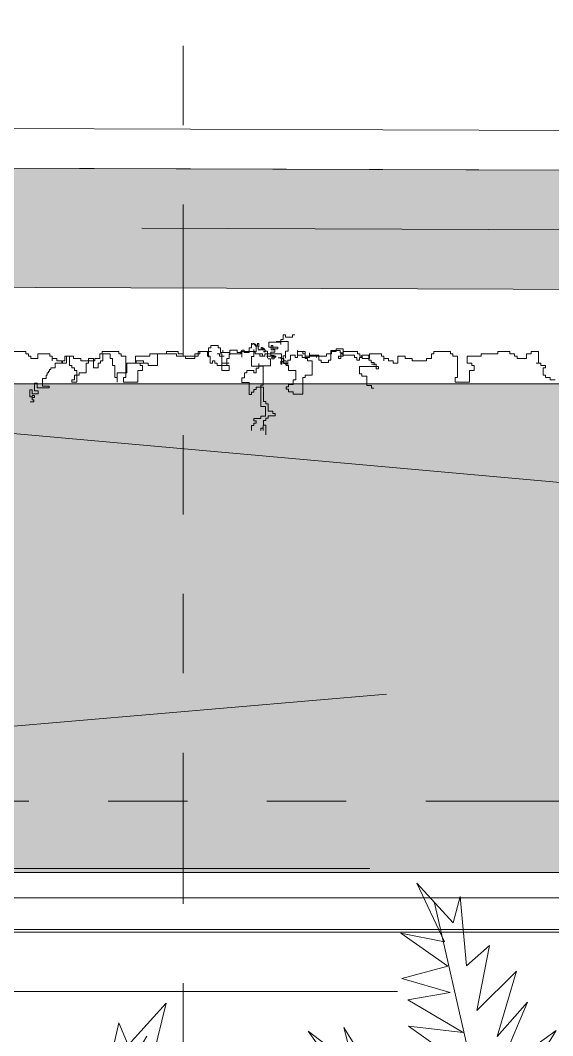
# Model space of a CAD drawing. Header units: metres. Extents: x -54 to 264, y -14 to 31.
# Drawn here: x 33.616 to 34.286, y 20.394 to 21.674 of the extents above; entities that cross this region are included whole.
import ezdxf
from ezdxf.enums import TextEntityAlignment as Align

# ---------------------------------------------------------------- set-up
doc = ezdxf.new("R2010")
doc.units = ezdxf.units.M
doc.header["$LTSCALE"] = 0.001
for name, pattern in [('CENTERX2', [101.6, 63.5, -12.7, 12.7, -12.7]), ('DIVIDEX2', [63.5, 25.4, -12.7, 0, -12.7, 0, -12.7]), ('HIDDENX2', [19.05, 12.7, -6.35])]:
    doc.linetypes.add(name, pattern=pattern)
doc.layers.get('0').update_dxf_attribs({"lineweight": 13, "true_color": 0x000000})
for name, color, linetype, lineweight, true_color in [('Jach-Anotaciones-Hatch-Lum50%', 9, 'Continuous', 13, 0x808080), ('JACH-Anotaciones-Lineas-CORTE', 7, 'DIVIDEX2', 18, 0x000000), ('JACH-Anotaciones-Lineas-CORTE @ 0.075', 7, 'DIVIDEX2', 18, 0x000000), ('JACH-Anotaciones-Lineas-EJES', 7, 'CENTERX2', 9, 0x666666), ('JACH-Arq-Lineas-Piso', 7, 'Continuous', 13, 0x1a1a1a), ('JACH-Arq-Lineas-Proyeccion', 250, 'HIDDENX2', 13, 0x333333), ('JACH-Arq-Líneas-ProyeccionCerramientos', 7, 'HIDDENX2', 13, 0x000000), ('JACH-Arq-Ventanas-BajasyPisoTecho', 7, 'Continuous', 13, 0x404040), ('JACH-ArqPaisaje-Vegetación', 7, 'Continuous', 13, 0x999999)]:
    doc.layers.add(name, color=color, linetype=linetype, lineweight=lineweight, true_color=true_color)
doc.layers.add('JACH-Arq-Muros03Bajos', color=6, linetype='Continuous', lineweight=13)
doc.styles.add('01c-Arial-JACH(3mm)', font='arial.ttf', dxfattribs={"height": 3})

# ---------------------------------------------------------------- blocks, each defined once
blk = doc.blocks.new('A$C6CAA186E')
at = {"color": 0}
for p, q in [((0.5885, 1.7324), (0.6502, 1.6011)), ((0.6703, 1.6436), (0.5885, 1.7324)), ((0.8121, 0.8804), (0.6272, 1.6911)), ((0.6859, 1.7029), (0.6703, 1.6436)), ((0.6997, 1.5475), (0.6859, 1.7029)), ((1.1056, 1.5624), (1.1693, 1.6332)), ((1.1693, 1.6332), (1.148, 1.5465)), ((0.553, 1.6201), (0.6577, 1.5466)), ((0.6502, 1.6011), (0.553, 1.6201)), ((0.7514, 1.5928), (0.6997, 1.5475)), ((0.7229, 1.4469), (0.7514, 1.5928)), ((1.0689, 1.5069), (1.09, 1.6)), ((1.09, 1.6), (1.1056, 1.5624)), ((0.9561, 1.2709), (1.1368, 1.5778)), ((0.6577, 1.5466), (0.5552, 1.5191)), ((1.0346, 1.4368), (1.0365, 1.5441)), ((1.0365, 1.5441), (1.0689, 1.5069)), ((1.2175, 1.5438), (1.1235, 1.5081)), ((1.148, 1.5465), (1.2175, 1.5438)), ((0.5552, 1.5191), (0.6631, 1.4878)), ((0.8115, 1.5351), (0.7229, 1.4469)), ((0.7684, 1.389), (0.8115, 1.5351)), ((0.9877, 1.3663), (0.9779, 1.5281)), ((0.9779, 1.5281), (1.0346, 1.4368)), ((1.1235, 1.5081), (1.1871, 1.4884)), ((0.6631, 1.4878), (0.5688, 1.471)), ((1.1871, 1.4884), (1.0806, 1.4483)), ((0.5688, 1.471), (0.6924, 1.3979)), ((0.8362, 1.4662), (0.7684, 1.389)), ((0.7701, 1.3091), (0.8362, 1.4662)), ((0.9407, 1.3022), (0.9415, 1.4621)), ((0.9415, 1.4621), (0.9877, 1.3663)), ((1.0806, 1.4483), (1.1842, 1.4252)), ((1.1842, 1.4252), (1.0464, 1.3781)), ((0.3451, 1.401), (0.4167, 1.3015)), ((0.4478, 1.3232), (0.3451, 1.401)), ((0.5012, 1.2865), (0.4249, 1.409)), ((0.4249, 1.409), (0.4478, 1.3232)), ((0.5701, 1.4121), (0.7111, 1.312)), ((0.6924, 1.3979), (0.5701, 1.4121)), ((0.9006, 1.4023), (0.7701, 1.3091)), ((0.7826, 1.2125), (0.9006, 1.4023)), ((0.8986, 1.2003), (0.9183, 1.3648)), ((0.9183, 1.3648), (0.9407, 1.3022)), ((1.0464, 1.3781), (1.1163, 1.3543)), ((0.5059, 1.3623), (0.5012, 1.2865)), ((0.5467, 1.2243), (0.5059, 1.3623)), ((1.1163, 1.3543), (1.0038, 1.3035)), ((1.4425, 1.3508), (1.3707, 1.1662)), ((1.4284, 1.2263), (1.4425, 1.3508)), ((0.1277, 1.3374), (0.2094, 1.255)), ((0.154, 1.2854), (0.1277, 1.3374)), ((0.6073, 1.3435), (0.6632, 1.2857)), ((0.7111, 1.312), (0.6073, 1.3435)), ((0.2094, 1.255), (0.2333, 1.3187)), ((0.2333, 1.3187), (0.2585, 1.2224)), ((0.3301, 1.3165), (0.4386, 1.2599)), ((0.4167, 1.3015), (0.3301, 1.3165)), ((0.0314, 1.3101), (0.154, 1.2854)), ((0.151, 1.2306), (0.0314, 1.3101)), ((1.0038, 1.3035), (1.1007, 1.2951)), ((1.2393, 1.3086), (1.2122, 1.0996)), ((1.3224, 1.1609), (1.2393, 1.3086)), ((0.2585, 1.2224), (0.2676, 1.2878)), ((0.2676, 1.2878), (0.3125, 1.1541)), ((0.6632, 1.2857), (0.6149, 1.2847)), ((0.6149, 1.2847), (0.6964, 1.2107)), ((0.8756, 1.2945), (0.7826, 1.2125)), ((0.7896, 1.0843), (0.8756, 1.2945)), ((1.1007, 1.2951), (0.9526, 1.2372)), ((0.2701, 1.17), (0.129, 1.2743)), ((0.5562, 1.2729), (0.5467, 1.2243)), ((0.6075, 1.1351), (0.5562, 1.2729)), ((1.3473, 1.2793), (1.3224, 1.1609)), ((1.3707, 1.1662), (1.3473, 1.2793)), ((1.5936, 1.274), (1.4284, 1.2263)), ((1.4399, 1.1782), (1.5936, 1.274)), ((0.4386, 1.2599), (0.3047, 1.2234)), ((1.1015, 1.2572), (1.0954, 1.053)), ((1.1746, 1.0883), (1.1015, 1.2572)), ((0.0757, 1.208), (0.151, 1.2306)), ((0.8121, 0.8804), (1.5628, 1.2397)), ((1.039, 1.2285), (0.8952, 1.1623)), ((0.9526, 1.2372), (1.039, 1.2285)), ((0.3047, 1.2234), (0.4882, 1.2062)), ((0.5848, 1.2146), (0.7298, 1.1272)), ((0.6964, 1.2107), (0.5848, 1.2146)), ((1.1782, 1.2168), (1.1746, 1.0883)), ((1.2122, 1.0996), (1.1782, 1.2168)), ((0.1938, 1.1958), (0.0757, 1.208)), ((0.1041, 1.1602), (0.1938, 1.1958)), ((0.4882, 1.2062), (0.3549, 1.1403)), ((1.5578, 1.1765), (1.4399, 1.1782)), ((0.2492, 1.1633), (0.1041, 1.1602)), ((0.195, 1.1411), (0.2492, 1.1633)), ((0.6216, 1.167), (0.6075, 1.1351)), ((0.662, 1.05), (0.6216, 1.167)), ((0.9751, 1.1682), (0.9264, 0.9862)), ((1.0206, 1.0093), (0.9751, 1.1682)), ((1.2981, 1.1162), (1.5578, 1.1765)), ((0.8534, 1.1509), (0.7896, 1.0843)), ((0.8027, 0.9625), (0.8534, 1.1509)), ((0.3067, 1.1329), (0.195, 1.1411)), ((0.3549, 1.1403), (0.5317, 1.1377)), ((0.5317, 1.1377), (0.4426, 1.0727)), ((0.7298, 1.1272), (0.6329, 1.1294)), ((0.6329, 1.1294), (0.7205, 1.0681)), ((1.0624, 1.1217), (1.0206, 1.0093)), ((1.0954, 1.053), (1.0624, 1.1217)), ((1.4144, 1.0934), (1.2981, 1.1162)), ((0.1916, 1.1031), (0.2293, 1.0134)), ((0.3265, 0.9945), (0.1916, 1.1031)), ((1.2655, 1.0692), (1.4144, 1.0934)), ((0.2293, 1.0134), (0.1098, 1.0909)), ((0.1098, 1.0909), (0.1555, 1.0182)), ((0.2971, 1.0906), (0.3265, 0.9945)), ((0.4239, 0.965), (0.2971, 1.0906)), ((0.4426, 1.0727), (0.592, 1.0759)), ((0.592, 1.0759), (0.5236, 1.026)), ((0.678, 1.0882), (0.662, 1.05)), ((0.7046, 1.0236), (0.678, 1.0882)), ((0.7474, 1.0897), (0.7046, 1.0236)), ((0.7498, 0.9761), (0.7474, 1.0897)), ((0.0303, 1.0681), (0.048, 1.0264)), ((0.1555, 1.0182), (0.0303, 1.0681)), ((0.8552, 1.0647), (0.8352, 0.919)), ((0.8717, 0.9851), (0.8552, 1.0647)), ((0.9245, 1.0725), (0.8717, 0.9851)), ((0.9264, 0.9862), (0.9245, 1.0725)), ((1.4747, 1.0295), (1.2655, 1.0692)), ((0.048, 1.0264), (0, 1.0085)), ((0.4836, 0.9284), (0.4013, 1.0382)), ((0.4013, 1.0382), (0.4239, 0.965)), ((0.5236, 1.026), (0.6803, 0.981)), ((1.1826, 1.0085), (1.4747, 1.0295)), ((0, 1.0085), (0.0866, 0.9957)), ((0.4626, 0.9279), (0.0862, 1.0104)), ((1.2675, 0.9767), (1.1826, 1.0085)), ((0.0866, 0.9957), (0.0179, 0.9563)), ((0.482, 1.0041), (0.4836, 0.9284)), ((0.5641, 0.9027), (0.482, 1.0041)), ((0.6803, 0.981), (0.5801, 0.941)), ((1.1034, 0.9732), (1.2675, 0.9767)), ((1.2475, 0.9236), (1.1034, 0.9732)), ((0.0179, 0.9563), (0.1778, 0.9597)), ((0.1778, 0.9597), (0.109, 0.9309)), ((1.318, 0.8767), (1.3919, 0.9646)), ((1.3919, 0.9646), (1.3976, 0.8953)), ((1.3976, 0.8953), (1.5036, 0.9565)), ((1.5036, 0.9565), (1.4772, 0.9117)), ((0.109, 0.9309), (0.2685, 0.9511)), ((0.2685, 0.9511), (0.1834, 0.8946)), ((0.5801, 0.941), (0.7554, 0.9131)), ((1.0114, 0.946), (1.2475, 0.9236)), ((1.0713, 0.8988), (1.0114, 0.946)), ((1.4772, 0.9117), (1.6153, 0.9483)), ((1.6153, 0.9483), (1.591, 0.9036)), ((0.1834, 0.8946), (0.3594, 0.932)), ((0.3594, 0.932), (0.2697, 0.8922)), ((0.7554, 0.9131), (0.6613, 0.8838)), ((0.928, 0.9105), (1.0713, 0.8988)), ((1.0629, 0.8019), (0.928, 0.9105)), ((1.3604, 0.8608), (1.5634, 0.9135)), ((0.2697, 0.8922), (0.419, 0.8996)), ((0.419, 0.8996), (0.3611, 0.8521)), ((0.3611, 0.8521), (0.5159, 0.8912)), ((0.5159, 0.8912), (0.4643, 0.848)), ((1.591, 0.9036), (1.6293, 0.8834)), ((0.8121, 0.8804), (0.1853, 0.3118)), ((0.4643, 0.848), (0.5437, 0.8707)), ((0.6613, 0.8838), (0.7565, 0.8605)), ((0.8121, 0.8804), (1.2074, 0.3399)), ((0.8528, 0.8836), (1.0629, 0.8019)), ((1.072, 0.8673), (1.2445, 0.871)), ((1.2445, 0.871), (1.1966, 0.8468)), ((1.6293, 0.8834), (1.5115, 0.8809)), ((1.5115, 0.8809), (1.5967, 0.8343)), ((0.2872, 0.8611), (0.1076, 0.7015)), ((0.2766, 0.865), (0.2013, 0.8424)), ((0.2013, 0.8424), (0.2289, 0.8325)), ((0.3037, 0.7814), (0.3024, 0.8382)), ((0.5654, 0.8438), (0.6563, 0.8205)), ((0.875, 0.8294), (0.9401, 0.8371)), ((1.1966, 0.8468), (1.3186, 0.8494)), ((1.3186, 0.8494), (1.2812, 0.8233)), ((1.5967, 0.8343), (1.4259, 0.8475)), ((0.2289, 0.8325), (0.1388, 0.8137)), ((0.6563, 0.8205), (0.4761, 0.7851)), ((0.7712, 0.6631), (0.791, 0.8234)), ((0.791, 0.8234), (0.8037, 0.7206)), ((1.0214, 0.7736), (0.875, 0.8294)), ((1.1316, 0.8349), (1.5053, 0.6787)), ((1.2812, 0.8233), (1.427, 0.7991)), ((0.1388, 0.8137), (0.1749, 0.7997)), ((0.263, 0.7153), (0.2819, 0.8125)), ((0.2819, 0.8125), (0.3037, 0.7814)), ((1.1018, 0.7543), (1.0942, 0.813)), ((1.1216, 0.8094), (1.1018, 0.7543)), ((1.1826, 0.7139), (1.1216, 0.8094)), ((0.1749, 0.7997), (0.0637, 0.7868)), ((0.0637, 0.7868), (0.1399, 0.7653)), ((0.4761, 0.7851), (0.584, 0.7601)), ((0.8037, 0.7206), (0.8273, 0.7968)), ((0.8273, 0.7968), (0.8416, 0.6204)), ((1.427, 0.7991), (1.3367, 0.7909)), ((1.3367, 0.7909), (1.4975, 0.748)), ((0.2259, 0.6767), (0.23, 0.7799)), ((0.23, 0.7799), (0.263, 0.7153)), ((0.6885, 0.5961), (0.7437, 0.7677)), ((0.7437, 0.7677), (0.7712, 0.6631)), ((0.9251, 0.7505), (1.0214, 0.7736)), ((0.1399, 0.7653), (0.0481, 0.7276)), ((0.584, 0.7601), (0.3852, 0.7074)), ((1.2088, 0.7671), (1.1826, 0.7139)), ((1.2487, 0.6732), (1.2088, 0.7671)), ((0.1676, 0.6502), (0.1929, 0.7454)), ((0.1929, 0.7454), (0.2259, 0.6767)), ((1.0961, 0.7226), (0.9251, 0.7505)), ((1.2577, 0.7429), (1.2487, 0.6732)), ((1.3127, 0.6304), (1.2577, 0.7429)), ((1.4975, 0.748), (1.4177, 0.74)), ((1.4177, 0.74), (1.5955, 0.6912)), ((0.0966, 0.7223), (0.0387, 0.6727)), ((0.0481, 0.7276), (0.0966, 0.7223)), ((0.6097, 0.5418), (0.6794, 0.7242)), ((0.6794, 0.7242), (0.6885, 0.5961)), ((1.0021, 0.6932), (1.0961, 0.7226)), ((1.3317, 0.7276), (1.3127, 0.6304)), ((1.3924, 0.6426), (1.3317, 0.7276)), ((0.0943, 0.6318), (0.1559, 0.7025)), ((0.1559, 0.7025), (0.1676, 0.6502)), ((0.3852, 0.7074), (0.5141, 0.6828)), ((0.5141, 0.6828), (0.2917, 0.6528)), ((0.8416, 0.6204), (0.878, 0.6864)), ((0.878, 0.6864), (0.8605, 0.524)), ((1.1937, 0.6868), (1.0021, 0.6932)), ((1.0618, 0.6524), (1.1937, 0.6868)), ((1.4082, 0.6914), (1.3924, 0.6426)), ((1.4793, 0.6129), (1.4082, 0.6914)), ((1.5955, 0.6912), (1.5263, 0.6792)), ((0.0387, 0.6727), (0.1081, 0.6742)), ((0.1081, 0.6742), (0.0943, 0.6318)), ((1.5263, 0.6792), (1.5759, 0.6255)), ((0.2917, 0.6528), (0.4102, 0.6217)), ((0.8605, 0.524), (0.9335, 0.6497)), ((0.9335, 0.6497), (0.9196, 0.5147)), ((1.2599, 0.6398), (1.0618, 0.6524)), ((1.4573, 0.6609), (1.4793, 0.6129)), ((1.5759, 0.6255), (1.4573, 0.6609)), ((0.531, 0.4812), (0.6074, 0.6469)), ((0.6074, 0.6469), (0.6097, 0.5418)), ((1.0778, 0.5938), (1.2599, 0.6398)), ((0.4102, 0.6217), (0.2282, 0.5694)), ((0.8058, 0.6196), (0.768, 0.1222)), ((0.7682, 0.6083), (0.693, 0.5793)), ((0.9196, 0.5147), (0.9497, 0.5848)), ((0.9497, 0.5848), (0.964, 0.4041)), ((1.2719, 0.5706), (1.0778, 0.5938)), ((0.2282, 0.5694), (0.4115, 0.5586)), ((0.4737, 0.4042), (0.5165, 0.5713)), ((0.5165, 0.5713), (0.531, 0.4812)), ((0.7795, 0.5706), (0.6688, 0.5325)), ((0.693, 0.5793), (0.7795, 0.5706)), ((1.1168, 0.5421), (1.2719, 0.5706)), ((0.4115, 0.5586), (0.2045, 0.4994)), ((0.964, 0.4041), (1.0051, 0.5502)), ((1.0051, 0.5502), (0.9978, 0.3985)), ((0.7739, 0.539), (0.5943, 0.472)), ((0.6688, 0.5325), (0.7739, 0.539)), ((0.8788, 0.4549), (0.8288, 0.5296)), ((1.2524, 0.5008), (1.1168, 0.5421)), ((0.3919, 0.3919), (0.4439, 0.5214)), ((0.4439, 0.5214), (0.4737, 0.4042)), ((0.2045, 0.4994), (0.3374, 0.4812)), ((1.1708, 0.478), (1.2524, 0.5008)), ((0.3374, 0.4812), (0.1622, 0.4081)), ((0.5943, 0.472), (0.7497, 0.49)), ((0.7497, 0.49), (0.6021, 0.4027)), ((1.2683, 0.4422), (1.1708, 0.478)), ((0.3359, 0.3528), (0.3652, 0.4608)), ((0.3652, 0.4608), (0.3919, 0.3919)), ((0.9331, 0.3761), (0.8299, 0.477)), ((0.8299, 0.477), (0.8788, 0.4549)), ((0.9978, 0.3985), (1.032, 0.475)), ((1.032, 0.475), (1.0358, 0.2941)), ((0.6021, 0.4027), (0.7548, 0.4481)), ((0.7548, 0.4481), (0.6497, 0.3448)), ((1.2099, 0.4199), (1.2683, 0.4422)), ((0.2527, 0.41), (0.1391, 0.3066)), ((0.1622, 0.4081), (0.2527, 0.41)), ((0.2782, 0.299), (0.3179, 0.4114)), ((0.3179, 0.4114), (0.3359, 0.3528)), ((1.0358, 0.2941), (1.0709, 0.4232)), ((1.0709, 0.4232), (1.0856, 0.23)), ((1.3286, 0.3803), (1.2099, 0.4199)), ((0.7184, 0.3778), (0.6266, 0.2412)), ((0.6497, 0.3448), (0.7184, 0.3778)), ((0.832, 0.3803), (0.9331, 0.3761)), ((0.9345, 0.3067), (0.832, 0.3803)), ((1.2172, 0.3717), (1.3286, 0.3803)), ((1.0856, 0.23), (1.1039, 0.3587)), ((1.1039, 0.3587), (1.2098, 0.2284)), ((1.3096, 0.2831), (1.2172, 0.3717)), ((0.1391, 0.3066), (0.2706, 0.3578)), ((0.2706, 0.3578), (0.2782, 0.299)), ((0.7468, 0.33), (0.6078, 0.1356)), ((0.6266, 0.2412), (0.7468, 0.33)), ((0.8225, 0.3317), (0.9345, 0.3067)), ((0.947, 0.2165), (0.8225, 0.3317)), ((1.159, 0.3388), (1.3096, 0.2831)), ((1.2098, 0.2284), (1.159, 0.3388)), ((0.8174, 0.2726), (0.947, 0.2165)), ((0.9269, 0.174), (0.8174, 0.2726)), ((0.6078, 0.1356), (0.7381, 0.2436)), ((0.7381, 0.2436), (0.6682, 0.0674)), ((0.8252, 0.2034), (0.9269, 0.174)), ((0.886, 0.1142), (0.8252, 0.2034)), ((0.6682, 0.0674), (0.7194, 0.1317)), ((0.7194, 0.1317), (0.7537, 0.004)), ((0.8611, 0), (0.8164, 0.1232)), ((0.8164, 0.1232), (0.886, 0.1142)), ((0.7537, 0.004), (0.7729, 0.0907)), ((0.7729, 0.0907), (0.8611, 0))]:
    blk.add_line(p, q, dxfattribs=at)
blk = doc.blocks.new('A$C686239C3')
at = {"linetype": 'Continuous'}
for p, q in [((0.0423, 3.4456), (0.0423, 3.4496)), ((0.0423, 3.4496), (0.0463, 3.4496)), ((0.0463, 3.4496), (0.0463, 3.4544)), ((0.0463, 3.4544), (0.0509, 3.4544)), ((0.0493, 3.4579), (0.0573, 3.4579)), ((0.0493, 3.4499), (0.0493, 3.4579)), ((0.0533, 3.4619), (0.0533, 3.4299)), ((0.0573, 3.4619), (0.0533, 3.4619)), ((0.0573, 3.4579), (0.0573, 3.4619)), ((0.0853, 3.4499), (0.0893, 3.4499)), ((0.0853, 3.4419), (0.0853, 3.4499)), ((0.0893, 3.4499), (0.0893, 3.4539)), ((0.0343, 3.4336), (0.0343, 3.4456)), ((0.0343, 3.4456), (0.0423, 3.4456)), ((0.0383, 3.4336), (0.0343, 3.4336)), ((0.0383, 3.4296), (0.0383, 3.4336)), ((0.0423, 3.4296), (0.0383, 3.4296)), ((0.0423, 3.4256), (0.0423, 3.4296)), ((0.0533, 3.4299), (0.0653, 3.4299)), ((0.0653, 3.4299), (0.0653, 3.4339)), ((0.0653, 3.4339), (0.0693, 3.4339)), ((0.0693, 3.4419), (0.0853, 3.4419)), ((0.0693, 3.4339), (0.0693, 3.4419)), ((0.0343, 3.4016), (0.0343, 3.4216)), ((0.0343, 3.4216), (0.0383, 3.4216)), ((0.0383, 3.4216), (0.0383, 3.4256)), ((0.0383, 3.4256), (0.0423, 3.4256)), ((0.0263, 3.3816), (0.0263, 3.3976)), ((0.0263, 3.3976), (0.0303, 3.3976)), ((0.0303, 3.3976), (0.0303, 3.4016)), ((0.0303, 3.4016), (0.0343, 3.4016)), ((0.0423, 3.3816), (0.0263, 3.3816)), ((0.0423, 3.3776), (0.0423, 3.3816)), ((0.0463, 3.3776), (0.0423, 3.3776)), ((0.0463, 3.3656), (0.0463, 3.3776)), ((0.0343, 3.3577), (0.0343, 3.3617)), ((0.0343, 3.3617), (0.0423, 3.3617)), ((0.0423, 3.3617), (0.0423, 3.3656)), ((0.0423, 3.3656), (0.0463, 3.3656)), ((0.0383, 3.3457), (0.0303, 3.3457)), ((0.0303, 3.3457), (0.0343, 3.3457)), ((0.0343, 3.3457), (0.0343, 3.3577)), ((0.0343, 3.3577), (0.0383, 3.3577)), ((0.0383, 3.3577), (0.0343, 3.3577)), ((0.0383, 3.3337), (0.0383, 3.3457)), ((0.0343, 3.3257), (0.0343, 3.3337)), ((0.0343, 3.3337), (0.0383, 3.3337)), ((0, 3.3215), (0, 3.3175)), ((0, 3.3175), (0.004, 3.3175)), ((0.004, 3.3175), (0.004, 3.3055)), ((0.0114, 3.2898), (0.0114, 3.3098)), ((0.0114, 3.3098), (0.0274, 3.3098)), ((0.0383, 3.3257), (0.0263, 3.3257)), ((0.0263, 3.3257), (0.0343, 3.3257)), ((0.0274, 3.3098), (0.0274, 3.3058)), ((0.0343, 3.3137), (0.0343, 3.3217)), ((0.0343, 3.3217), (0.0383, 3.3217)), ((0.0423, 3.3137), (0.0343, 3.3137)), ((0.0383, 3.3217), (0.0383, 3.3257)), ((0.0423, 3.3097), (0.0423, 3.3137)), ((0.0503, 3.3097), (0.0423, 3.3097)), ((0.0483, 3.3072), (0.0483, 3.3093)), ((0, 3.3055), (0, 3.3015)), ((0.004, 3.3055), (0, 3.3055)), ((0, 3.3015), (0.008, 3.3015)), ((0.008, 3.3015), (0.008, 3.2975)), ((0.008, 3.2975), (0.016, 3.2975)), ((0.012, 3.2975), (0.012, 3.2776)), ((0.016, 3.2975), (0.012, 3.2975)), ((0.0205, 3.2776), (0.0205, 3.2924)), ((0.0205, 3.2924), (0.0235, 3.2924)), ((0.0235, 3.2924), (0.0235, 3.2844)), ((0.0274, 3.3058), (0.0394, 3.3058)), ((0.0394, 3.3058), (0.0354, 3.3058)), ((0.0354, 3.3058), (0.0354, 3.3018)), ((0.0354, 3.3018), (0.0474, 3.3018)), ((0.0386, 3.2975), (0.0375, 3.2975)), ((0.0375, 3.2975), (0.0397, 3.2975)), ((0.0386, 3.2932), (0.0386, 3.2975)), ((0.0397, 3.2975), (0.0397, 3.2986)), ((0.0397, 3.2986), (0.044, 3.2986)), ((0.044, 3.2986), (0.044, 3.2975)), ((0.044, 3.2975), (0.0493, 3.2975)), ((0.045, 3.2996), (0.045, 3.3029)), ((0.045, 3.3029), (0.0483, 3.3029)), ((0.0493, 3.2996), (0.045, 3.2996)), ((0.0474, 3.3018), (0.0474, 3.3058)), ((0.0493, 3.3072), (0.0483, 3.3072)), ((0.0483, 3.3029), (0.0483, 3.305)), ((0.0483, 3.305), (0.0493, 3.305)), ((0.0493, 3.305), (0.0493, 3.3072)), ((0.0493, 3.2975), (0.0493, 3.2996)), ((0.012, 3.2776), (0.0205, 3.2776)), ((0.0235, 3.2844), (0.0177, 3.2844)), ((0.0177, 3.2844), (0.0177, 3.2813)), ((0.0177, 3.2813), (0.0251, 3.2813)), ((0.0251, 3.2813), (0.0251, 3.2874)), ((0.0251, 3.2874), (0.0291, 3.2874)), ((0.0393, 3.2755), (0.0275, 3.2755)), ((0.0275, 3.2755), (0.0275, 3.2691)), ((0.0291, 3.2874), (0.0291, 3.281)), ((0.0291, 3.281), (0.0346, 3.281)), ((0.0346, 3.281), (0.0346, 3.2865)), ((0.0346, 3.2865), (0.0401, 3.2865)), ((0.0375, 3.2892), (0.0356, 3.2892)), ((0.0356, 3.2892), (0.0356, 3.2735)), ((0.0375, 3.2827), (0.0375, 3.2892)), ((0.0401, 3.2827), (0.0375, 3.2827)), ((0.04, 3.2804), (0.04, 3.2764)), ((0.052, 3.2804), (0.04, 3.2804)), ((0.0401, 3.2865), (0.0401, 3.2827)), ((0.052, 3.2605), (0.052, 3.2804)), ((0.116, 3.2764), (0.116, 3.2724)), ((0.128, 3.2764), (0.116, 3.2764)), ((0.128, 3.2844), (0.128, 3.2764)), ((0.132, 3.2844), (0.128, 3.2844)), ((0.132, 3.2884), (0.132, 3.2844)), ((0.136, 3.2884), (0.132, 3.2884)), ((0.136, 3.2764), (0.136, 3.2884)), ((0.1399, 3.2764), (0.136, 3.2764)), ((0.1399, 3.2724), (0.1399, 3.2764)), ((0.02, 3.2605), (0.0147, 3.2605)), ((0.0147, 3.2605), (0.0147, 3.2583)), ((0.0147, 3.2583), (0.019, 3.2583)), ((0.019, 3.2583), (0.019, 3.2551)), ((0.02, 3.2594), (0.02, 3.2605)), ((0.0243, 3.2594), (0.02, 3.2594)), ((0.0222, 3.2669), (0.0211, 3.2669)), ((0.0211, 3.2669), (0.0211, 3.2648)), ((0.0211, 3.2648), (0.0254, 3.2648)), ((0.0254, 3.2691), (0.0222, 3.2691)), ((0.0222, 3.2691), (0.0222, 3.2669)), ((0.0254, 3.2701), (0.0233, 3.2701)), ((0.0233, 3.2701), (0.0233, 3.2658)), ((0.0233, 3.2658), (0.0254, 3.2658)), ((0.0265, 3.2605), (0.0243, 3.2605)), ((0.0243, 3.2605), (0.0243, 3.2594)), ((0.0286, 3.2712), (0.0254, 3.2712)), ((0.0254, 3.2712), (0.0254, 3.2701)), ((0.0254, 3.2658), (0.0254, 3.2691)), ((0.0254, 3.2648), (0.0254, 3.2605)), ((0.0254, 3.2605), (0.0265, 3.2605)), ((0.0275, 3.2691), (0.0286, 3.2691)), ((0.0286, 3.2691), (0.0286, 3.2712)), ((0.048, 3.2605), (0.052, 3.2605)), ((0.056, 3.2605), (0.048, 3.2605)), ((0.0526, 3.2682), (0.0526, 3.2482)), ((0.0845, 3.2682), (0.0526, 3.2682)), ((0.056, 3.2565), (0.056, 3.2605)), ((0.0845, 3.2642), (0.0845, 3.2682)), ((0.1205, 3.2642), (0.0845, 3.2642)), ((0.088, 3.2684), (0.088, 3.2565)), ((0.112, 3.2684), (0.088, 3.2684)), ((0.112, 3.2724), (0.112, 3.2684)), ((0.116, 3.2724), (0.112, 3.2724)), ((0.1365, 3.2722), (0.1205, 3.2722)), ((0.1205, 3.2722), (0.1205, 3.2642)), ((0.1365, 3.2642), (0.1365, 3.2722)), ((0.1405, 3.2642), (0.1365, 3.2642)), ((0.1439, 3.2724), (0.1399, 3.2724)), ((0.1405, 3.2522), (0.1405, 3.2642)), ((0.1439, 3.2684), (0.1439, 3.2724)), ((0.1519, 3.2684), (0.1439, 3.2684)), ((0.1519, 3.2724), (0.1519, 3.2684)), ((0.1679, 3.2724), (0.1519, 3.2724)), ((0.1605, 3.2682), (0.1525, 3.2682)), ((0.1525, 3.2682), (0.1565, 3.2682)), ((0.1565, 3.2682), (0.1565, 3.2642)), ((0.1565, 3.2642), (0.1605, 3.2642)), ((0.0137, 3.2483), (0.0217, 3.2483)), ((0.0158, 3.253), (0.0147, 3.253)), ((0.0147, 3.253), (0.0147, 3.2508)), ((0.0147, 3.2508), (0.0158, 3.2508)), ((0.019, 3.2551), (0.0158, 3.2551)), ((0.0158, 3.2551), (0.0158, 3.253)), ((0.0158, 3.2508), (0.0158, 3.2487)), ((0.0286, 3.2562), (0.0166, 3.2562)), ((0.0166, 3.2562), (0.0166, 3.2522)), ((0.0217, 3.2483), (0.0217, 3.2443)), ((0.0217, 3.2443), (0.0297, 3.2443)), ((0.0366, 3.2522), (0.0246, 3.2522)), ((0.0246, 3.2522), (0.0286, 3.2522)), ((0.0286, 3.2522), (0.0286, 3.2562)), ((0.0297, 3.2443), (0.0297, 3.2363)), ((0.0366, 3.2482), (0.0366, 3.2522)), ((0.0526, 3.2482), (0.0366, 3.2482)), ((0.064, 3.2565), (0.056, 3.2565)), ((0.06, 3.2525), (0.064, 3.2525)), ((0.06, 3.2405), (0.06, 3.2525)), ((0.064, 3.2525), (0.064, 3.2565)), ((0.08, 3.2445), (0.08, 3.2325)), ((0.1, 3.2445), (0.08, 3.2445)), ((0.088, 3.2565), (0.092, 3.2565)), ((0.092, 3.2565), (0.092, 3.2525)), ((0.092, 3.2525), (0.096, 3.2525)), ((0.096, 3.2525), (0.096, 3.2485)), ((0.096, 3.2485), (0.1, 3.2485)), ((0.1, 3.2485), (0.1, 3.2445)), ((0.1445, 3.2522), (0.1405, 3.2522)), ((0.1485, 3.2562), (0.1445, 3.2562)), ((0.1445, 3.2562), (0.1445, 3.2522)), ((0.1485, 3.2522), (0.1485, 3.2562)), ((0.1525, 3.2522), (0.1485, 3.2522)), ((0.1525, 3.2482), (0.1525, 3.2522)), ((0.1605, 3.2482), (0.1525, 3.2482)), ((0.0297, 3.2363), (0.0257, 3.2363)), ((0.0257, 3.2363), (0.0257, 3.2323)), ((0.0257, 3.2323), (0.0377, 3.2323)), ((0.0297, 3.2243), (0.0257, 3.2243)), ((0.0257, 3.2243), (0.0257, 3.2123)), ((0.0377, 3.2323), (0.0297, 3.2323)), ((0.0297, 3.2323), (0.0297, 3.2243)), ((0.064, 3.2405), (0.06, 3.2405)), ((0.064, 3.2365), (0.064, 3.2405)), ((0.072, 3.2365), (0.064, 3.2365)), ((0.072, 3.2325), (0.072, 3.2365)), ((0.08, 3.2325), (0.072, 3.2325)), ((0.0257, 3.2123), (0.0337, 3.2123)), ((0.0337, 3.2123), (0.0297, 3.2123)), ((0.0297, 3.2123), (0.0297, 3.2003)), ((0.0217, 3.1923), (0.0177, 3.1923)), ((0.0177, 3.1923), (0.0177, 3.1803)), ((0.0297, 3.1963), (0.0217, 3.1963)), ((0.0217, 3.1963), (0.0217, 3.1923)), ((0.0297, 3.2003), (0.0257, 3.2003)), ((0.0257, 3.2003), (0.0297, 3.2003)), ((0.0297, 3.2003), (0.0297, 3.1963)), ((0.0177, 3.1803), (0.0217, 3.1803)), ((0.0217, 3.1803), (0.0217, 3.1763)), ((0.0217, 3.1763), (0.0377, 3.1763)), ((0.0277, 3.1615), (0.0277, 3.1815)), ((0.0277, 3.1615), (0.0317, 3.1615)), ((0.0317, 3.1615), (0.0317, 3.1535)), ((0.0317, 3.1535), (0.0397, 3.1535)), ((0.0397, 3.1535), (0.0397, 3.1375)), ((0.0277, 3.1255), (0.0277, 3.1055)), ((0.0317, 3.1255), (0.0277, 3.1255)), ((0.0317, 3.1335), (0.0317, 3.1255)), ((0.0357, 3.1335), (0.0317, 3.1335)), ((0.0357, 3.1375), (0.0357, 3.1335)), ((0.0397, 3.1375), (0.0357, 3.1375)), ((0.0277, 3.1055), (0.0317, 3.1055)), ((0.0317, 3.1055), (0.0317, 3.0775)), ((0.0317, 3.0775), (0.0357, 3.0775)), ((0.0357, 3.0775), (0.0357, 3.0536)), ((0.0357, 3.0536), (0.0476, 3.0536)), ((0.0476, 3.0616), (0.0516, 3.0616)), ((0.0476, 3.0536), (0.0476, 3.0616)), ((0.0516, 3.0656), (0.0596, 3.0656)), ((0.0516, 3.0616), (0.0516, 3.0656)), ((0.0596, 3.0656), (0.0596, 3.0576)), ((0.0596, 3.0576), (0.0796, 3.0576)), ((0.0796, 3.0576), (0.0796, 3.0336)), ((0.0357, 3.0376), (0.0357, 3.0296)), ((0.0716, 3.0376), (0.0357, 3.0376)), ((0.0716, 3.0336), (0.0716, 3.0376)), ((0.0277, 3.0256), (0.0277, 2.9976)), ((0.0317, 3.0256), (0.0277, 3.0256)), ((0.0317, 3.0296), (0.0317, 3.0256)), ((0.0357, 3.0296), (0.0317, 3.0296)), ((0.0796, 3.0336), (0.0716, 3.0336)), ((0.0277, 2.9976), (0.0317, 2.9976)), ((0.0317, 2.9976), (0.0317, 2.9936)), ((0.0317, 2.9936), (0.0397, 2.9936)), ((0.0397, 2.9936), (0.0397, 2.9856)), ((0.0397, 2.9856), (0.0437, 2.9856)), ((0.0437, 2.9856), (0.0437, 2.9616)), ((0.0397, 2.9616), (0.0397, 2.9496)), ((0.0437, 2.9616), (0.0397, 2.9616)), ((0.0357, 2.9496), (0.0357, 2.9376)), ((0.0397, 2.9496), (0.0357, 2.9496)), ((0.0357, 2.9376), (0.0476, 2.9376)), ((0.0476, 2.9376), (0.0476, 2.9297)), ((0.0437, 2.9217), (0.0397, 2.9217)), ((0.0397, 2.9217), (0.0397, 2.9137)), ((0.0437, 2.9297), (0.0437, 2.9217)), ((0.0476, 2.9297), (0.0437, 2.9297)), ((0.0317, 2.9097), (0.0317, 2.8897)), ((0.0357, 2.9097), (0.0317, 2.9097)), ((0.0357, 2.9137), (0.0357, 2.9097)), ((0.0437, 2.9137), (0.0357, 2.9137)), ((0.0397, 2.9137), (0.0437, 2.9137)), ((0.0317, 2.8897), (0.0397, 2.8897)), ((0.0397, 2.8897), (0.0397, 2.8777)), ((0.0277, 2.8697), (0.0277, 2.8457)), ((0.0317, 2.8697), (0.0277, 2.8697)), ((0.0317, 2.8737), (0.0317, 2.8697)), ((0.0357, 2.8737), (0.0317, 2.8737)), ((0.0357, 2.8777), (0.0357, 2.8737)), ((0.0397, 2.8777), (0.0357, 2.8777)), ((0.0756, 0.8752), (0.0716, 0.8752)), ((0.0716, 0.8752), (0.0716, 0.8672)), ((0.0756, 0.8832), (0.0756, 0.8752)), ((0.0476, 0.8553), (0.0277, 0.8553)), ((0.0277, 0.8553), (0.0277, 0.8433)), ((0.0516, 0.8592), (0.0476, 0.8592)), ((0.0476, 0.8592), (0.0476, 0.8513)), ((0.0476, 0.8513), (0.0476, 0.8553)), ((0.0556, 0.8672), (0.0516, 0.8672)), ((0.0516, 0.8672), (0.0516, 0.8592)), ((0.0556, 0.8632), (0.0556, 0.8672)), ((0.0676, 0.8632), (0.0556, 0.8632)), ((0.0716, 0.8672), (0.0676, 0.8672)), ((0.0676, 0.8672), (0.0676, 0.8632)), ((0.0277, 0.8433), (0.0317, 0.8433)), ((0.0317, 0.8433), (0.0317, 0.8353)), ((0.0317, 0.8353), (0.0397, 0.8353)), ((0.0397, 0.8193), (0.0357, 0.8193)), ((0.0357, 0.8193), (0.0357, 0.8153)), ((0.0397, 0.8353), (0.0397, 0.8193)), ((0.0317, 0.8073), (0.0277, 0.8073)), ((0.0277, 0.8073), (0.0277, 0.7873)), ((0.0357, 0.8153), (0.0317, 0.8153)), ((0.0317, 0.8153), (0.0317, 0.8073)), ((0.0277, 0.7873), (0.0317, 0.7873)), ((0.0317, 0.7873), (0.0317, 0.7593)), ((0.0317, 0.7593), (0.0357, 0.7593)), ((0.0357, 0.7593), (0.0357, 0.7353)), ((0.0357, 0.7353), (0.0476, 0.7353)), ((0.0476, 0.7353), (0.0476, 0.7433)), ((0.0476, 0.7433), (0.0516, 0.7433)), ((0.0516, 0.7433), (0.0516, 0.7473)), ((0.0516, 0.7473), (0.0596, 0.7473)), ((0.0596, 0.7473), (0.0596, 0.7393)), ((0.0596, 0.7393), (0.0796, 0.7393)), ((0.0796, 0.7393), (0.0796, 0.7154)), ((0.0716, 0.7194), (0.0357, 0.7194)), ((0.0357, 0.7194), (0.0357, 0.7114)), ((0.0716, 0.7154), (0.0716, 0.7194)), ((0.0317, 0.7074), (0.0277, 0.7074)), ((0.0277, 0.7074), (0.0277, 0.6794)), ((0.0357, 0.7114), (0.0317, 0.7114)), ((0.0317, 0.7114), (0.0317, 0.7074)), ((0.0796, 0.7154), (0.0716, 0.7154)), ((0.0277, 0.6794), (0.0317, 0.6794)), ((0.0317, 0.6794), (0.0317, 0.6754)), ((0.0317, 0.6754), (0.0397, 0.6754)), ((0.0397, 0.6754), (0.0397, 0.6674)), ((0.0397, 0.6674), (0.0437, 0.6674)), ((0.0437, 0.6674), (0.0437, 0.6434)), ((0.0397, 0.6314), (0.0357, 0.6314)), ((0.0357, 0.6314), (0.0357, 0.6194)), ((0.0437, 0.6434), (0.0397, 0.6434)), ((0.0397, 0.6434), (0.0397, 0.6314)), ((0.0357, 0.6194), (0.0476, 0.6194)), ((0.0476, 0.6194), (0.0476, 0.6114)), ((0.0437, 0.6034), (0.0397, 0.6034)), ((0.0397, 0.6034), (0.0397, 0.5955)), ((0.0476, 0.6114), (0.0437, 0.6114)), ((0.0437, 0.6114), (0.0437, 0.6034)), ((0.0357, 0.5915), (0.0317, 0.5915)), ((0.0317, 0.5915), (0.0317, 0.5715)), ((0.0437, 0.5955), (0.0357, 0.5955)), ((0.0357, 0.5955), (0.0357, 0.5915)), ((0.0397, 0.5955), (0.0437, 0.5955)), ((0.0317, 0.5715), (0.0397, 0.5715)), ((0.0397, 0.5715), (0.0397, 0.5595)), ((0.0317, 0.5515), (0.0277, 0.5515)), ((0.0277, 0.5515), (0.0277, 0.5275)), ((0.0357, 0.5555), (0.0317, 0.5555)), ((0.0317, 0.5555), (0.0317, 0.5515)), ((0.0397, 0.5595), (0.0357, 0.5595)), ((0.0357, 0.5595), (0.0357, 0.5555)), ((0.0317, 0.5275), (0.0237, 0.5275)), ((0.0237, 0.5275), (0.0237, 0.5155)), ((0.0237, 0.5155), (0.0277, 0.5155)), ((0.0277, 0.5275), (0.0357, 0.5275)), ((0.0277, 0.5155), (0.0277, 0.5075)), ((0.0317, 0.5235), (0.0317, 0.5275)), ((0.0397, 0.5235), (0.0317, 0.5235)), ((0.0357, 0.5275), (0.0357, 0.5195)), ((0.0357, 0.5195), (0.0397, 0.5195)), ((0.0397, 0.5195), (0.0397, 0.5235)), ((0.0277, 0.5075), (0.0317, 0.5075)), ((0.0317, 0.5075), (0.0317, 0.4995)), ((0.0317, 0.4995), (0.0357, 0.4995)), ((0.0357, 0.4995), (0.0357, 0.4636)), ((0.0357, 0.4636), (0.0277, 0.4636)), ((0.0277, 0.4636), (0.0277, 0.4516)), ((0.0317, 0.4596), (0.0317, 0.4636)), ((0.0317, 0.4636), (0.0397, 0.4636)), ((0.0397, 0.4636), (0.0397, 0.4676)), ((0.0397, 0.4676), (0.0437, 0.4676)), ((0.0437, 0.4676), (0.0437, 0.4755)), ((0.0437, 0.4755), (0.0676, 0.4755)), ((0.0676, 0.4755), (0.0676, 0.4636)), ((0.0676, 0.4636), (0.0716, 0.4636)), ((0.0716, 0.4636), (0.0716, 0.4596)), ((0.0277, 0.4516), (0.0277, 0.4596)), ((0.0277, 0.4596), (0.0317, 0.4596)), ((0.0756, 0.4476), (0.0596, 0.4476)), ((0.0596, 0.4476), (0.0596, 0.4356)), ((0.0716, 0.4596), (0.0995, 0.4596)), ((0.0756, 0.4436), (0.0756, 0.4476)), ((0.0836, 0.4436), (0.0756, 0.4436)), ((0.0836, 0.4356), (0.0836, 0.4436)), ((0.0995, 0.4436), (0.0955, 0.4436)), ((0.0955, 0.4436), (0.0955, 0.4356)), ((0.0995, 0.4596), (0.0995, 0.4436)), ((0.0437, 0.4276), (0.0397, 0.4276)), ((0.0397, 0.4276), (0.0397, 0.4236)), ((0.0516, 0.4316), (0.0437, 0.4316)), ((0.0437, 0.4316), (0.0437, 0.4276)), ((0.0596, 0.4356), (0.0516, 0.4356)), ((0.0516, 0.4356), (0.0516, 0.4316)), ((0.0875, 0.4356), (0.0836, 0.4356)), ((0.0875, 0.4316), (0.0875, 0.4356)), ((0.0915, 0.4316), (0.0875, 0.4316)), ((0.0955, 0.4356), (0.0915, 0.4356)), ((0.0915, 0.4356), (0.0915, 0.4316)), ((0.0397, 0.4236), (0.0317, 0.4236)), ((0.0317, 0.4236), (0.0317, 0.3956)), ((0.0317, 0.3956), (0.0357, 0.3956)), ((0.0357, 0.3956), (0.0357, 0.3916)), ((0.0317, 0.3796), (0.0277, 0.3796)), ((0.0277, 0.3796), (0.0277, 0.3556)), ((0.0357, 0.3916), (0.0317, 0.3916)), ((0.0317, 0.3916), (0.0317, 0.3876)), ((0.0317, 0.3876), (0.0317, 0.3916)), ((0.0317, 0.3916), (0.0357, 0.3916)), ((0.0357, 0.3876), (0.0317, 0.3876)), ((0.0317, 0.3876), (0.0317, 0.3796)), ((0.0357, 0.3916), (0.0357, 0.3876)), ((0.0277, 0.3556), (0.0317, 0.3556)), ((0.0317, 0.3556), (0.0317, 0.3357)), ((0.0317, 0.3357), (0.0397, 0.3357)), ((0.0357, 0.3237), (0.0357, 0.3277)), ((0.0357, 0.3277), (0.0357, 0.3237)), ((0.0397, 0.3357), (0.0397, 0.3317)), ((0.0397, 0.3317), (0.0476, 0.3317)), ((0.0476, 0.3317), (0.0476, 0.3357)), ((0.0476, 0.3357), (0.0476, 0.3317)), ((0.0476, 0.3317), (0.0516, 0.3317)), ((0.0476, 0.3237), (0.0476, 0.3317)), ((0.0476, 0.3317), (0.0516, 0.3317)), ((0.0516, 0.3317), (0.0516, 0.3357)), ((0.0516, 0.3357), (0.0596, 0.3357)), ((0.0516, 0.3317), (0.0516, 0.3237)), ((0.0596, 0.3357), (0.0596, 0.3237)), ((0.0357, 0.3237), (0.0317, 0.3237)), ((0.0317, 0.3237), (0.0317, 0.3157)), ((0.0317, 0.3157), (0.0317, 0.3197)), ((0.0317, 0.3197), (0.0357, 0.3197)), ((0.0516, 0.3237), (0.0357, 0.3237)), ((0.0357, 0.3197), (0.0357, 0.3237)), ((0.0357, 0.3237), (0.0476, 0.3237)), ((0.0476, 0.3117), (0.0437, 0.3117)), ((0.0437, 0.3117), (0.0437, 0.3077)), ((0.0437, 0.3077), (0.0476, 0.3077)), ((0.0516, 0.3157), (0.0476, 0.3157)), ((0.0476, 0.3157), (0.0476, 0.3117)), ((0.0476, 0.3077), (0.0476, 0.3037)), ((0.0596, 0.3237), (0.0516, 0.3237)), ((0.0516, 0.3237), (0.0516, 0.3157)), ((0.0357, 0.2997), (0.0277, 0.2997)), ((0.0277, 0.2997), (0.0277, 0.2837)), ((0.0476, 0.3037), (0.0357, 0.3037)), ((0.0357, 0.3037), (0.0357, 0.2997)), ((0.0277, 0.2837), (0.0357, 0.2837)), ((0.0357, 0.2837), (0.0357, 0.2477)), ((0.0357, 0.2477), (0.0317, 0.2477)), ((0.0317, 0.2477), (0.0317, 0.2157)), ((0.0317, 0.2157), (0.0516, 0.2157)), ((0.0516, 0.2157), (0.0516, 0.1998)), ((0.0476, 0.1918), (0.0437, 0.1918)), ((0.0437, 0.1918), (0.0437, 0.1798)), ((0.0516, 0.1998), (0.0476, 0.1998)), ((0.0476, 0.1998), (0.0476, 0.1878)), ((0.0476, 0.1878), (0.0476, 0.1918)), ((0.0437, 0.1798), (0.0476, 0.1798)), ((0.0476, 0.1798), (0.0476, 0.1638)), ((0.0476, 0.1638), (0.0636, 0.1638)), ((0.0636, 0.1638), (0.0636, 0.1478)), ((0.0516, 0.1398), (0.0397, 0.1398)), ((0.0397, 0.1398), (0.0397, 0.1358)), ((0.0716, 0.1438), (0.0516, 0.1438)), ((0.0516, 0.1438), (0.0516, 0.1398)), ((0.0636, 0.1478), (0.0796, 0.1478)), ((0.0796, 0.1478), (0.0716, 0.1478)), ((0.0716, 0.1478), (0.0716, 0.1438)), ((0.0397, 0.1358), (0.0317, 0.1358)), ((0.0317, 0.1358), (0.0317, 0.1238)), ((0.0317, 0.1238), (0.0437, 0.1238)), ((0.0437, 0.1238), (0.0437, 0.1198)), ((0.0437, 0.1198), (0.0476, 0.1198)), ((0.0476, 0.1198), (0.0476, 0.1158)), ((0.0556, 0.1078), (0.0397, 0.1078)), ((0.0397, 0.1078), (0.0397, 0.0998)), ((0.0476, 0.1158), (0.0556, 0.1158)), ((0.0556, 0.1158), (0.0556, 0.1078)), ((0.0397, 0.0998), (0.0476, 0.0998)), ((0.0476, 0.0998), (0.0476, 0.0958)), ((0.0476, 0.0958), (0.0636, 0.0958)), ((0.0636, 0.0958), (0.0636, 0.0838)), ((0.0556, 0.0719), (0.0516, 0.0719)), ((0.0516, 0.0719), (0.0516, 0.0679)), ((0.0596, 0.0759), (0.0556, 0.0759)), ((0.0556, 0.0759), (0.0556, 0.0719)), ((0.0796, 0.0798), (0.0596, 0.0798)), ((0.0596, 0.0798), (0.0596, 0.0759)), ((0.0636, 0.0838), (0.0676, 0.0838)), ((0.0676, 0.0838), (0.0676, 0.0759)), ((0.0676, 0.0759), (0.0756, 0.0759)), ((0.0756, 0.0759), (0.0756, 0.0719)), ((0.0756, 0.0719), (0.0796, 0.0719)), ((0.0796, 0.0719), (0.0796, 0.0798)), ((0.0516, 0.0679), (0.0357, 0.0679)), ((0.0357, 0.0679), (0.0357, 0.0599)), ((0.0357, 0.0599), (0.0437, 0.0599)), ((0.0437, 0.0599), (0.0437, 0.0559)), ((0.0437, 0.0559), (0.0476, 0.0559)), ((0.0476, 0.0559), (0.0476, 0.0439)), ((0.0476, 0.0439), (0.0556, 0.0439)), ((0.0556, 0.0439), (0.0556, 0.0362)), ((0.0556, 0.0362), (0.0583, 0.0362)), ((0.0583, 0.0362), (0.0583, 0.0342)), ((0.0583, 0.0342), (0.0611, 0.0342)), ((0.0611, 0.0342), (0.0611, 0.0323)), ((0.0611, 0.0323), (0.064, 0.0323)), ((0.064, 0.0323), (0.064, 0.0302)), ((0.064, 0.0302), (0.0678, 0.0302)), ((0.0678, 0.0302), (0.0678, 0.0285)), ((0.0678, 0.0285), (0.0733, 0.0285)), ((0.0733, 0.0285), (0.0733, 0.0226)), ((0.0733, 0.0226), (0.0864, 0.0226)), ((0.0864, 0.0226), (0.0864, 0.0335)), ((0.0864, 0.0335), (0.0892, 0.0335)), ((0.0892, 0.0335), (0.0892, 0.0134)), ((0.0892, 0.0134), (0.0809, 0.0134)), ((0.0809, 0.0134), (0.0809, 0.0092)), ((0.0809, 0.0092), (0.0942, 0.0092)), ((0.0993, 0.0052), (0.0921, 0.0052)), ((0.0921, 0.0052), (0.0921, 0.0012)), ((0.0921, 0.0012), (0.1039, 0.0012)), ((0.0942, 0.0092), (0.0942, 0.0149)), ((0.0942, 0.0149), (0.0993, 0.0149)), ((0.0993, 0.0149), (0.0993, 0.0052)), ((0.102, 0.005), (0.102, 0.0089)), ((0.102, 0.0089), (0.1054, 0.0089)), ((0.1039, 0.005), (0.102, 0.005)), ((0.1039, 0.0012), (0.1039, 0.005)), ((0.1054, 0.0089), (0.1054, 0.0053)), ((0.1054, 0.0053), (0.1093, 0.0053)), ((0.1093, 0.0053), (0.1093, 0.0081)), ((0.1093, 0.0081), (0.1123, 0.0081)), ((0.1123, 0.0081), (0.1123, 0.0016))]:
    blk.add_line(p, q, dxfattribs=at)
blk = doc.blocks.new('*U183')
at = {"linetype": 'DIVIDEX2', "lineweight": 0, "ltscale": 100}
blk.add_lwpolyline([(-767.377, 0), (62.177, 0)], dxfattribs=at)
at = {"lineweight": 0, "ltscale": 100, "style": '01c-Arial-JACH(3mm)'}
for tag, p in [('JACH-SECCIONMURO', (-772.877, 2.109)), ('NO.DEPLANO', (-772.877, -1.994))]:
    blk.add_attdef(tag, text='', height=3, dxfattribs=at).set_placement(p, align=Align.MIDDLE_CENTER)
blk = doc.blocks.new('*U379')
at = {"layer": 'JACH-Anotaciones-Lineas-CORTE @ 0.075', "xscale": -0.075, "yscale": 0.075, "zscale": 0.075, "rotation": 180}
blk.add_blockref('*U183', (50.9401, 20.69), dxfattribs=at)
blk = doc.blocks.new('*U185')
at = {"linetype": 'DIVIDEX2', "lineweight": 0, "ltscale": 100}
blk.add_lwpolyline([(-810.476, 0), (-344.582, 0)], dxfattribs=at)
at = {"lineweight": 0, "ltscale": 100, "style": '01c-Arial-JACH(3mm)'}
for tag, p in [('JACH-SECCIONMURO', (-815.976, 2.109)), ('NO.DEPLANO', (-815.976, -1.994))]:
    blk.add_attdef(tag, text='', height=3, dxfattribs=at).set_placement(p, align=Align.MIDDLE_CENTER)
blk = doc.blocks.new('*U381')
at = {"layer": 'JACH-Anotaciones-Lineas-CORTE @ 0.075', "xscale": 0.075, "yscale": 0.075, "zscale": 0.075, "rotation": 270}
blk.add_blockref('*U185', (33.8209, -31.0582), dxfattribs=at)

msp = doc.modelspace()

# ---------------------------------------------------------------- hatches: boundary and pattern name
at = {"layer": 'Jach-Anotaciones-Hatch-Lum50%', "ltscale": 100}
h = msp.add_hatch(color=256, dxfattribs=at)
h.dxf.hatch_style = 1
h.paths.add_polyline_path([(39.7709, 21.4658), (28.4609, 21.5052), (28.4609, 21.3552), (39.7709, 21.3158)])
h = msp.add_hatch(color=256, dxfattribs=at)
h.dxf.hatch_style = 1
h.paths.add_polyline_path([(39.7709, 21.4658), (28.4609, 21.5052), (28.4609, 21.3552), (39.7709, 21.3158)])
at = {"layer": 'Jach-Anotaciones-Hatch-Lum50%'}
h = msp.add_hatch(dxfattribs=at)
h.set_pattern_fill('GRAVEL', color=256, scale=0.01)
h.paths.add_polyline_path([(39.7709, 21.2158), (39.7709, 20.6), (28.4609, 20.6), (28.4609, 21.3552), (31.4709, 21.3447), (31.4709, 21.2158)])

# ---------------------------------------------------------------- linework, layer by layer
at = {"layer": 'JACH-Anotaciones-Lineas-EJES', "linetype": 'Continuous', "lineweight": 0, "ltscale": 100}
msp.add_lwpolyline([(0.0848, 21.6041), (44.3709, 21.4497)], dxfattribs=at)
at = {"layer": 'JACH-Anotaciones-Lineas-EJES', "ltscale": 100}
for points in [[(0.1598, 21.6038), (44.3709, 21.4497)], [(-4.3309, 21.5445), (52.1472, 21.3476)], [(22.6359, 20.525), (52.1472, 20.525)]]:
    msp.add_lwpolyline(points, dxfattribs=at)
at = {"layer": 'JACH-Arq-Lineas-Piso', "ltscale": 100}
for points in [[(0.085, 21.6541), (44.72, 21.4985), (44.6706, 0), (0, 0)], [(39.7709, 21.2158), (39.7709, 20.6), (28.4609, 20.6), (28.4609, 21.3552), (31.4709, 21.3447), (31.4709, 21.2158)]]:
    msp.add_lwpolyline(points, close=True, dxfattribs=at)
at = {"layer": 'JACH-Arq-Lineas-Proyeccion', "ltscale": 100}
for points in [[(31.4709, 21.3447), (39.7709, 20.6)], [(39.7709, 21.3158), (31.4709, 20.6)]]:
    msp.add_lwpolyline(points, dxfattribs=at)
at = {"layer": 'JACH-Arq-Líneas-ProyeccionCerramientos', "lineweight": 0, "ltscale": 100}
msp.add_lwpolyline([(39.7709, 20.605), (32.8209, 20.605), (32.8209, 20.45), (39.7709, 20.45)], close=True, dxfattribs=at)
at = {"layer": 'JACH-Arq-Muros03Bajos', "ltscale": 100}
msp.add_lwpolyline([(39.7709, 21.4658), (28.4609, 21.5052), (28.4609, 21.3552), (39.7709, 21.3158)], close=True, dxfattribs=at)
at = {"layer": 'JACH-Arq-Ventanas-BajasyPisoTecho', "ltscale": 100}
msp.add_lwpolyline([(32.8209, 20.5281), (35.1375, 20.5281), (35.1375, 20.5681), (32.8209, 20.5681)], close=True, dxfattribs=at)

# ---------------------------------------------------------------- block references
at = {"layer": 'JACH-Anotaciones-Lineas-CORTE', "lineweight": 0}
for name in ['*U381', '*U379']:
    msp.add_blockref(name, (0, 0), dxfattribs=at)
at = {"layer": 'JACH-ArqPaisaje-Vegetación', "xscale": 0.75, "yscale": 0.75, "zscale": 0.75, "rotation": 270}
for p in [(31.4706, 21.2774), (33.6269, 21.2774)]:
    msp.add_blockref('A$C686239C3', p, dxfattribs=at)
at = {"layer": 'JACH-ArqPaisaje-Vegetación'}
for p, xscale, yscale, zscale in [((33.7841, 19.6121), 0.5625, 0.5625, 0.5625), ((32.9224, 19.2105), 0.75, 0.75, 0.75)]:
    msp.add_blockref('A$C6CAA186E', p, dxfattribs=dict(at, xscale=xscale, yscale=yscale, zscale=zscale))

doc.saveas('drawing.dxf')
